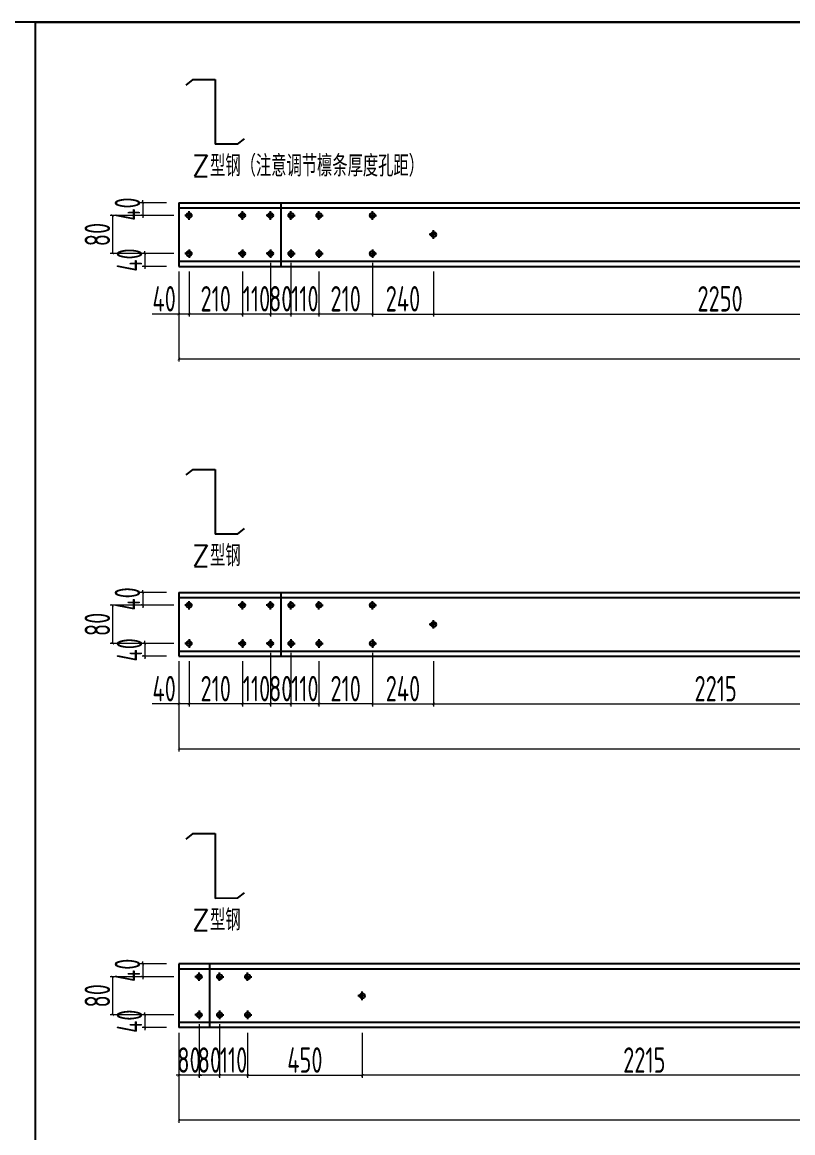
# Model space of a CAD drawing. Header units: millimetres. Extents: x 1471994 to 4527627, y -5186613 to -1927582.
# Drawn here: x 1522687 to 1525713, y -2001056 to -1996696 of the extents above; entities that cross this region are included whole.
import ezdxf

# ---------------------------------------------------------------- set-up
doc = ezdxf.new("R2010")
doc.units = ezdxf.units.MM
doc.header["$LTSCALE"] = 1000
doc.header["$PDMODE"] = 34
doc.linetypes.add('CENTER', pattern=[50.8, 31.75, -6.35, 6.35, -6.35])
doc.layers.add('轴线层', color=1, linetype='CENTER', lineweight=15)
doc.styles.add('hz', font='gbenor.shx', dxfattribs={"width": 0.75, "height": 100, "bigfont": 'gbcbig.shx'})
doc.styles.get("Standard").update_dxf_attribs({"font": 'txt', "bigfont": 'gbcbig.shx'})
doc.dimstyles.new('连接板标注3', dxfattribs={"dimscale": 100, "dimtxt": 0.8, "dimasz": 0.1, "dimexe": 0.1, "dimexo": 0.2, "dimgap": 0.1, "dimtad": 1, "dimtoh": 1, "dimdec": 0, "dimdsep": 46, "dimtxsty": 'hz', "dimblk": 'ARCHTICK', "dimcen": 3, "dimclrd": 7, "dimclre": 7, "dimclrt": 3, "dimadec": 0, "dimazin": 0, "dimtfac": 1, "dimtdec": 0, "dimtix": 1, "dimtmove": 0, "dimatfit": 3, "dimldrblk": 'ARCHTICK', "dimfxl": 0.1, "dimlwd": 13, "dimlwe": 13, "dimarcsym": 0})

# ---------------------------------------------------------------- blocks, each defined once
blk = doc.blocks.new('_ArchTick')
at = {"color": 0, "linetype": 'ByBlock', "const_width": 0.15}
blk.add_lwpolyline([(-0.5, -0.5), (0.5, 0.5)], dxfattribs=at)
blk = doc.blocks.new('*D1475')
at = {"color": 7, "lineweight": 13}
for p, q in [((1523662.1, -1997641.4), (1523662.1, -1997852)), ((1523742.1, -1997651.4), (1523742.1, -1997852)), ((1523742.1, -1997842), (1523662.1, -1997842))]:
    blk.add_line(p, q, dxfattribs=at)
at = {"layer": 'Defpoints', "color": 0}
for p in [(1523662.1, -1997621.4), (1523742.1, -1997631.4), (1523662.1, -1997842)]:
    blk.add_point(p, dxfattribs=at)
at = {"color": 7, "lineweight": 13, "xscale": 10, "yscale": 10, "zscale": 10, "rotation": 180}
blk.add_blockref('_ArchTick', (1523662.1, -1997842), dxfattribs=at)
at = {"color": 7, "lineweight": 13, "xscale": 10, "yscale": 10, "zscale": 10}
blk.add_blockref('_ArchTick', (1523742.1, -1997842), dxfattribs=at)
at = {"color": 3, "insert": (1523702.1, -1997782), "char_height": 100, "attachment_point": 5, "style": 'hz'}
blk.add_mtext('80', dxfattribs=at)
blk = doc.blocks.new('*D1476')
at = {"color": 7, "lineweight": 13}
for p, q in [((1524062.1, -1997641.4), (1524062.1, -1997852)), ((1524302.1, -1997674.8), (1524302.1, -1997852)), ((1524062.1, -1997842), (1524302.1, -1997842))]:
    blk.add_line(p, q, dxfattribs=at)
at = {"layer": 'Defpoints', "color": 0}
for p in [(1524062.1, -1997621.4), (1524302.1, -1997654.8), (1524302.1, -1997842)]:
    blk.add_point(p, dxfattribs=at)
at = {"color": 7, "lineweight": 13, "xscale": 10, "yscale": 10, "zscale": 10, "rotation": 180}
blk.add_blockref('_ArchTick', (1524062.1, -1997842), dxfattribs=at)
at = {"color": 7, "lineweight": 13, "xscale": 10, "yscale": 10, "zscale": 10}
blk.add_blockref('_ArchTick', (1524302.1, -1997842), dxfattribs=at)
at = {"color": 3, "insert": (1524182.1, -1997782), "char_height": 100, "attachment_point": 5, "style": 'hz'}
blk.add_mtext('240', dxfattribs=at)
blk = doc.blocks.new('*D1477')
at = {"color": 7, "lineweight": 13}
for p, q in [((1524302.1, -1997674.8), (1524302.1, -1997852)), ((1526552.1, -1997714.8), (1526552.1, -1997852)), ((1524302.1, -1997842), (1526552.1, -1997842))]:
    blk.add_line(p, q, dxfattribs=at)
at = {"layer": 'Defpoints', "color": 0}
for p in [(1524302.1, -1997654.8), (1526552.1, -1997694.8), (1526552.1, -1997842)]:
    blk.add_point(p, dxfattribs=at)
at = {"color": 7, "lineweight": 13, "xscale": 10, "yscale": 10, "zscale": 10, "rotation": 180}
blk.add_blockref('_ArchTick', (1524302.1, -1997842), dxfattribs=at)
at = {"color": 7, "lineweight": 13, "xscale": 10, "yscale": 10, "zscale": 10}
blk.add_blockref('_ArchTick', (1526552.1, -1997842), dxfattribs=at)
at = {"color": 3, "insert": (1525427.1, -1997782), "char_height": 100, "attachment_point": 5, "style": 'hz'}
blk.add_mtext('2250', dxfattribs=at)
blk = doc.blocks.new('*D1478')
at = {"color": 7, "lineweight": 13}
for p, q in [((1523302.1, -1997694.8), (1523302.1, -1998028.2)), ((1530102.1, -1997694.8), (1530102.1, -1998028.2)), ((1523302.1, -1998018.2), (1530102.1, -1998018.2))]:
    blk.add_line(p, q, dxfattribs=at)
at = {"layer": 'Defpoints', "color": 0}
for p in [(1523302.1, -1997674.8), (1530102.1, -1997674.8), (1530102.1, -1998018.2)]:
    blk.add_point(p, dxfattribs=at)
at = {"color": 7, "lineweight": 13, "xscale": 10, "yscale": 10, "zscale": 10, "rotation": 180}
blk.add_blockref('_ArchTick', (1523302.1, -1998018.2), dxfattribs=at)
at = {"color": 7, "lineweight": 13, "xscale": 10, "yscale": 10, "zscale": 10}
blk.add_blockref('_ArchTick', (1530102.1, -1998018.2), dxfattribs=at)
at = {"color": 3, "insert": (1526702.1, -1997958.2), "char_height": 100, "attachment_point": 5, "style": 'hz'}
blk.add_mtext('6800', dxfattribs=at)
blk = doc.blocks.new('*D1479')
at = {"color": 7, "lineweight": 13}
for p, q in [((1523253.7, -1997404.8), (1523150.5, -1997404.8)), ((1523160.5, -1997404.8), (1523160.5, -1997394.8)), ((1523160.5, -1997404.8), (1523160.5, -1997454.8)), ((1523282.1, -1997454.8), (1523150.5, -1997454.8)), ((1523160.5, -1997454.8), (1523160.5, -1997464.8))]:
    blk.add_line(p, q, dxfattribs=at)
at = {"layer": 'Defpoints', "color": 0}
for p in [(1523273.7, -1997404.8), (1523160.5, -1997454.8), (1523302.1, -1997454.8)]:
    blk.add_point(p, dxfattribs=at)
at = {"color": 7, "lineweight": 13, "xscale": 10, "yscale": 10, "zscale": 10}
for p, rotation in [((1523160.5, -1997404.8), 270), ((1523160.5, -1997454.8), 90)]:
    blk.add_blockref('_ArchTick', p, dxfattribs=dict(at, rotation=rotation))
at = {"color": 3, "insert": (1523100.5, -1997429.8), "char_height": 100, "attachment_point": 5, "rotation": 90, "style": 'hz'}
blk.add_mtext('40', dxfattribs=at)
blk = doc.blocks.new('*D1480')
at = {"color": 7, "lineweight": 13}
for p, q in [((1523282.1, -1997454.8), (1523032.3, -1997454.8)), ((1523042.3, -1997454.8), (1523042.3, -1997604.8)), ((1523282.1, -1997604.8), (1523032.3, -1997604.8))]:
    blk.add_line(p, q, dxfattribs=at)
at = {"layer": 'Defpoints', "color": 0}
for p in [(1523302.1, -1997454.8), (1523042.3, -1997604.8), (1523302.1, -1997604.8)]:
    blk.add_point(p, dxfattribs=at)
at = {"color": 7, "lineweight": 13, "xscale": 10, "yscale": 10, "zscale": 10}
for p, rotation in [((1523042.3, -1997454.8), 90), ((1523042.3, -1997604.8), 270)]:
    blk.add_blockref('_ArchTick', p, dxfattribs=dict(at, rotation=rotation))
at = {"color": 3, "insert": (1522982.3, -1997529.8), "char_height": 100, "attachment_point": 5, "rotation": 90, "style": 'hz'}
blk.add_mtext('80', dxfattribs=at)
blk = doc.blocks.new('*D1481')
at = {"color": 7, "lineweight": 13}
for p, q in [((1523168.4, -1997604.8), (1523168.4, -1997594.8)), ((1523282.1, -1997604.8), (1523158.4, -1997604.8)), ((1523168.4, -1997604.8), (1523168.4, -1997654.8)), ((1523253.7, -1997654.8), (1523158.4, -1997654.8)), ((1523168.4, -1997654.8), (1523168.4, -1997664.8))]:
    blk.add_line(p, q, dxfattribs=at)
at = {"layer": 'Defpoints', "color": 0}
for p in [(1523302.1, -1997604.8), (1523168.4, -1997654.8), (1523273.7, -1997654.8)]:
    blk.add_point(p, dxfattribs=at)
at = {"color": 7, "lineweight": 13, "xscale": 10, "yscale": 10, "zscale": 10}
for p, rotation in [((1523168.4, -1997604.8), 270), ((1523168.4, -1997654.8), 90)]:
    blk.add_blockref('_ArchTick', p, dxfattribs=dict(at, rotation=rotation))
at = {"color": 3, "insert": (1523108.4, -1997629.8), "char_height": 100, "attachment_point": 5, "rotation": 90, "style": 'hz'}
blk.add_mtext('40', dxfattribs=at)
blk = doc.blocks.new('*D1484')
at = {"color": 7, "lineweight": 13}
for p, q in [((1523552.1, -1997674.8), (1523552.1, -1997852)), ((1523662.1, -1997691.4), (1523662.1, -1997852)), ((1523662.1, -1997842), (1523552.1, -1997842))]:
    blk.add_line(p, q, dxfattribs=at)
at = {"layer": 'Defpoints', "color": 0}
for p in [(1523552.1, -1997654.8), (1523662.1, -1997671.4), (1523552.1, -1997842)]:
    blk.add_point(p, dxfattribs=at)
at = {"color": 7, "lineweight": 13, "xscale": 10, "yscale": 10, "zscale": 10, "rotation": 180}
blk.add_blockref('_ArchTick', (1523552.1, -1997842), dxfattribs=at)
at = {"color": 7, "lineweight": 13, "xscale": 10, "yscale": 10, "zscale": 10}
blk.add_blockref('_ArchTick', (1523662.1, -1997842), dxfattribs=at)
at = {"color": 3, "insert": (1523607.1, -1997782), "char_height": 100, "attachment_point": 5, "style": 'hz'}
blk.add_mtext('110', dxfattribs=at)
blk = doc.blocks.new('*D1485')
at = {"color": 7, "lineweight": 13}
for p, q in [((1523302.1, -1997674.8), (1523302.1, -1997852)), ((1523342.1, -1997691.4), (1523342.1, -1997852)), ((1523302.1, -1997842), (1523197, -1997842)), ((1523342.1, -1997842), (1523302.1, -1997842))]:
    blk.add_line(p, q, dxfattribs=at)
at = {"layer": 'Defpoints', "color": 0}
for p in [(1523302.1, -1997654.8), (1523342.1, -1997671.4), (1523302.1, -1997842)]:
    blk.add_point(p, dxfattribs=at)
at = {"color": 7, "lineweight": 13, "xscale": 10, "yscale": 10, "zscale": 10, "rotation": 180}
blk.add_blockref('_ArchTick', (1523302.1, -1997842), dxfattribs=at)
at = {"color": 7, "lineweight": 13, "xscale": 10, "yscale": 10, "zscale": 10}
blk.add_blockref('_ArchTick', (1523342.1, -1997842), dxfattribs=at)
at = {"color": 3, "insert": (1523244.5, -1997782), "char_height": 100, "attachment_point": 5, "style": 'hz'}
blk.add_mtext('40', dxfattribs=at)
blk = doc.blocks.new('*D1486')
at = {"color": 7, "lineweight": 13}
for p, q in [((1523742.1, -1997641.4), (1523742.1, -1997852)), ((1523852.1, -1997674.8), (1523852.1, -1997852)), ((1523852.1, -1997842), (1523742.1, -1997842))]:
    blk.add_line(p, q, dxfattribs=at)
at = {"layer": 'Defpoints', "color": 0}
for p in [(1523742.1, -1997621.4), (1523852.1, -1997654.8), (1523742.1, -1997842)]:
    blk.add_point(p, dxfattribs=at)
at = {"color": 7, "lineweight": 13, "xscale": 10, "yscale": 10, "zscale": 10, "rotation": 180}
blk.add_blockref('_ArchTick', (1523742.1, -1997842), dxfattribs=at)
at = {"color": 7, "lineweight": 13, "xscale": 10, "yscale": 10, "zscale": 10}
blk.add_blockref('_ArchTick', (1523852.1, -1997842), dxfattribs=at)
at = {"color": 3, "insert": (1523797.1, -1997782), "char_height": 100, "attachment_point": 5, "style": 'hz'}
blk.add_mtext('110', dxfattribs=at)
blk = doc.blocks.new('*D1487')
at = {"color": 7, "lineweight": 13}
for p, q in [((1523342.1, -1997674.8), (1523342.1, -1997852)), ((1523552.1, -1997691.4), (1523552.1, -1997852)), ((1523552.1, -1997842), (1523342.1, -1997842))]:
    blk.add_line(p, q, dxfattribs=at)
at = {"layer": 'Defpoints', "color": 0}
for p in [(1523342.1, -1997654.8), (1523552.1, -1997671.4), (1523342.1, -1997842)]:
    blk.add_point(p, dxfattribs=at)
at = {"color": 7, "lineweight": 13, "xscale": 10, "yscale": 10, "zscale": 10, "rotation": 180}
blk.add_blockref('_ArchTick', (1523342.1, -1997842), dxfattribs=at)
at = {"color": 7, "lineweight": 13, "xscale": 10, "yscale": 10, "zscale": 10}
blk.add_blockref('_ArchTick', (1523552.1, -1997842), dxfattribs=at)
at = {"color": 3, "insert": (1523447.1, -1997782), "char_height": 100, "attachment_point": 5, "style": 'hz'}
blk.add_mtext('210', dxfattribs=at)
blk = doc.blocks.new('*D1488')
at = {"color": 7, "lineweight": 13}
for p, q in [((1523852.1, -1997674.8), (1523852.1, -1997852)), ((1524062.1, -1997691.4), (1524062.1, -1997852)), ((1524062.1, -1997842), (1523852.1, -1997842))]:
    blk.add_line(p, q, dxfattribs=at)
at = {"layer": 'Defpoints', "color": 0}
for p in [(1523852.1, -1997654.8), (1524062.1, -1997671.4), (1523852.1, -1997842)]:
    blk.add_point(p, dxfattribs=at)
at = {"color": 7, "lineweight": 13, "xscale": 10, "yscale": 10, "zscale": 10, "rotation": 180}
blk.add_blockref('_ArchTick', (1523852.1, -1997842), dxfattribs=at)
at = {"color": 7, "lineweight": 13, "xscale": 10, "yscale": 10, "zscale": 10}
blk.add_blockref('_ArchTick', (1524062.1, -1997842), dxfattribs=at)
at = {"color": 3, "insert": (1523957.1, -1997782), "char_height": 100, "attachment_point": 5, "style": 'hz'}
blk.add_mtext('210', dxfattribs=at)
blk = doc.blocks.new('*D1503')
at = {"color": 7, "lineweight": 13}
for p, q in [((1523662.1, -1999172.1), (1523662.1, -1999382.6)), ((1523742.1, -1999182.1), (1523742.1, -1999382.6)), ((1523742.1, -1999372.6), (1523662.1, -1999372.6))]:
    blk.add_line(p, q, dxfattribs=at)
at = {"layer": 'Defpoints', "color": 0}
for p in [(1523662.1, -1999152.1), (1523742.1, -1999162.1), (1523662.1, -1999372.6)]:
    blk.add_point(p, dxfattribs=at)
at = {"color": 7, "lineweight": 13, "xscale": 10, "yscale": 10, "zscale": 10, "rotation": 180}
blk.add_blockref('_ArchTick', (1523662.1, -1999372.6), dxfattribs=at)
at = {"color": 7, "lineweight": 13, "xscale": 10, "yscale": 10, "zscale": 10}
blk.add_blockref('_ArchTick', (1523742.1, -1999372.6), dxfattribs=at)
at = {"color": 3, "insert": (1523702.1, -1999312.6), "char_height": 100, "attachment_point": 5, "style": 'hz'}
blk.add_mtext('80', dxfattribs=at)
blk = doc.blocks.new('*D1504')
at = {"color": 7, "lineweight": 13}
for p, q in [((1524062.1, -1999172.1), (1524062.1, -1999382.6)), ((1524302.1, -1999205.4), (1524302.1, -1999382.6)), ((1524062.1, -1999372.6), (1524302.1, -1999372.6))]:
    blk.add_line(p, q, dxfattribs=at)
at = {"layer": 'Defpoints', "color": 0}
for p in [(1524062.1, -1999152.1), (1524302.1, -1999185.4), (1524302.1, -1999372.6)]:
    blk.add_point(p, dxfattribs=at)
at = {"color": 7, "lineweight": 13, "xscale": 10, "yscale": 10, "zscale": 10, "rotation": 180}
blk.add_blockref('_ArchTick', (1524062.1, -1999372.6), dxfattribs=at)
at = {"color": 7, "lineweight": 13, "xscale": 10, "yscale": 10, "zscale": 10}
blk.add_blockref('_ArchTick', (1524302.1, -1999372.6), dxfattribs=at)
at = {"color": 3, "insert": (1524182.1, -1999312.6), "char_height": 100, "attachment_point": 5, "style": 'hz'}
blk.add_mtext('240', dxfattribs=at)
blk = doc.blocks.new('*D1505')
at = {"color": 7, "lineweight": 13}
for p, q in [((1524302.1, -1999205.4), (1524302.1, -1999382.6)), ((1526517.1, -1999245.4), (1526517.1, -1999382.6)), ((1524302.1, -1999372.6), (1526517.1, -1999372.6))]:
    blk.add_line(p, q, dxfattribs=at)
at = {"layer": 'Defpoints', "color": 0}
for p in [(1524302.1, -1999185.4), (1526517.1, -1999225.4), (1526517.1, -1999372.6)]:
    blk.add_point(p, dxfattribs=at)
at = {"color": 7, "lineweight": 13, "xscale": 10, "yscale": 10, "zscale": 10, "rotation": 180}
blk.add_blockref('_ArchTick', (1524302.1, -1999372.6), dxfattribs=at)
at = {"color": 7, "lineweight": 13, "xscale": 10, "yscale": 10, "zscale": 10}
blk.add_blockref('_ArchTick', (1526517.1, -1999372.6), dxfattribs=at)
at = {"color": 3, "insert": (1525409.6, -1999312.6), "char_height": 100, "attachment_point": 5, "style": 'hz'}
blk.add_mtext('2215', dxfattribs=at)
blk = doc.blocks.new('*D1506')
at = {"color": 7, "lineweight": 13}
for p, q in [((1523302.1, -1999225.4), (1523302.1, -1999558.9)), ((1529692.1, -1999225.4), (1529692.1, -1999558.9)), ((1523302.1, -1999548.9), (1529692.1, -1999548.9))]:
    blk.add_line(p, q, dxfattribs=at)
at = {"layer": 'Defpoints', "color": 0}
for p in [(1523302.1, -1999205.4), (1529692.1, -1999205.4), (1529692.1, -1999548.9)]:
    blk.add_point(p, dxfattribs=at)
at = {"color": 7, "lineweight": 13, "xscale": 10, "yscale": 10, "zscale": 10, "rotation": 180}
blk.add_blockref('_ArchTick', (1523302.1, -1999548.9), dxfattribs=at)
at = {"color": 7, "lineweight": 13, "xscale": 10, "yscale": 10, "zscale": 10}
blk.add_blockref('_ArchTick', (1529692.1, -1999548.9), dxfattribs=at)
at = {"color": 3, "insert": (1526497.1, -1999488.9), "char_height": 100, "attachment_point": 5, "style": 'hz'}
blk.add_mtext('6390', dxfattribs=at)
blk = doc.blocks.new('*D1507')
at = {"color": 7, "lineweight": 13}
for p, q in [((1523253.7, -1998935.4), (1523150.5, -1998935.4)), ((1523160.5, -1998935.4), (1523160.5, -1998925.4)), ((1523160.5, -1998935.4), (1523160.5, -1998985.4)), ((1523282.1, -1998985.4), (1523150.5, -1998985.4)), ((1523160.5, -1998985.4), (1523160.5, -1998995.4))]:
    blk.add_line(p, q, dxfattribs=at)
at = {"layer": 'Defpoints', "color": 0}
for p in [(1523273.7, -1998935.4), (1523160.5, -1998985.4), (1523302.1, -1998985.4)]:
    blk.add_point(p, dxfattribs=at)
at = {"color": 7, "lineweight": 13, "xscale": 10, "yscale": 10, "zscale": 10}
for p, rotation in [((1523160.5, -1998935.4), 270), ((1523160.5, -1998985.4), 90)]:
    blk.add_blockref('_ArchTick', p, dxfattribs=dict(at, rotation=rotation))
at = {"color": 3, "insert": (1523100.5, -1998960.4), "char_height": 100, "attachment_point": 5, "rotation": 90, "style": 'hz'}
blk.add_mtext('40', dxfattribs=at)
blk = doc.blocks.new('*D1508')
at = {"color": 7, "lineweight": 13}
for p, q in [((1523282.1, -1998985.4), (1523032.3, -1998985.4)), ((1523042.3, -1998985.4), (1523042.3, -1999135.4)), ((1523282.1, -1999135.4), (1523032.3, -1999135.4))]:
    blk.add_line(p, q, dxfattribs=at)
at = {"layer": 'Defpoints', "color": 0}
for p in [(1523302.1, -1998985.4), (1523042.3, -1999135.4), (1523302.1, -1999135.4)]:
    blk.add_point(p, dxfattribs=at)
at = {"color": 7, "lineweight": 13, "xscale": 10, "yscale": 10, "zscale": 10}
for p, rotation in [((1523042.3, -1998985.4), 90), ((1523042.3, -1999135.4), 270)]:
    blk.add_blockref('_ArchTick', p, dxfattribs=dict(at, rotation=rotation))
at = {"color": 3, "insert": (1522982.3, -1999060.4), "char_height": 100, "attachment_point": 5, "rotation": 90, "style": 'hz'}
blk.add_mtext('80', dxfattribs=at)
blk = doc.blocks.new('*D1509')
at = {"color": 7, "lineweight": 13}
for p, q in [((1523282.1, -1999135.4), (1523158.4, -1999135.4)), ((1523168.4, -1999135.4), (1523168.4, -1999125.4)), ((1523168.4, -1999135.4), (1523168.4, -1999185.4)), ((1523253.7, -1999185.4), (1523158.4, -1999185.4)), ((1523168.4, -1999185.4), (1523168.4, -1999195.4))]:
    blk.add_line(p, q, dxfattribs=at)
at = {"layer": 'Defpoints', "color": 0}
for p in [(1523302.1, -1999135.4), (1523168.4, -1999185.4), (1523273.7, -1999185.4)]:
    blk.add_point(p, dxfattribs=at)
at = {"color": 7, "lineweight": 13, "xscale": 10, "yscale": 10, "zscale": 10}
for p, rotation in [((1523168.4, -1999135.4), 270), ((1523168.4, -1999185.4), 90)]:
    blk.add_blockref('_ArchTick', p, dxfattribs=dict(at, rotation=rotation))
at = {"color": 3, "insert": (1523108.4, -1999160.4), "char_height": 100, "attachment_point": 5, "rotation": 90, "style": 'hz'}
blk.add_mtext('40', dxfattribs=at)
blk = doc.blocks.new('*D1512')
at = {"color": 7, "lineweight": 13}
for p, q in [((1523552.1, -1999205.4), (1523552.1, -1999382.6)), ((1523662.1, -1999222.1), (1523662.1, -1999382.6)), ((1523662.1, -1999372.6), (1523552.1, -1999372.6))]:
    blk.add_line(p, q, dxfattribs=at)
at = {"layer": 'Defpoints', "color": 0}
for p in [(1523552.1, -1999185.4), (1523662.1, -1999202.1), (1523552.1, -1999372.6)]:
    blk.add_point(p, dxfattribs=at)
at = {"color": 7, "lineweight": 13, "xscale": 10, "yscale": 10, "zscale": 10, "rotation": 180}
blk.add_blockref('_ArchTick', (1523552.1, -1999372.6), dxfattribs=at)
at = {"color": 7, "lineweight": 13, "xscale": 10, "yscale": 10, "zscale": 10}
blk.add_blockref('_ArchTick', (1523662.1, -1999372.6), dxfattribs=at)
at = {"color": 3, "insert": (1523607.1, -1999312.6), "char_height": 100, "attachment_point": 5, "style": 'hz'}
blk.add_mtext('110', dxfattribs=at)
blk = doc.blocks.new('*D1513')
at = {"color": 7, "lineweight": 13}
for p, q in [((1523302.1, -1999205.4), (1523302.1, -1999382.6)), ((1523342.1, -1999222.1), (1523342.1, -1999382.6)), ((1523302.1, -1999372.6), (1523197, -1999372.6)), ((1523342.1, -1999372.6), (1523302.1, -1999372.6))]:
    blk.add_line(p, q, dxfattribs=at)
at = {"layer": 'Defpoints', "color": 0}
for p in [(1523302.1, -1999185.4), (1523342.1, -1999202.1), (1523302.1, -1999372.6)]:
    blk.add_point(p, dxfattribs=at)
at = {"color": 7, "lineweight": 13, "xscale": 10, "yscale": 10, "zscale": 10, "rotation": 180}
blk.add_blockref('_ArchTick', (1523302.1, -1999372.6), dxfattribs=at)
at = {"color": 7, "lineweight": 13, "xscale": 10, "yscale": 10, "zscale": 10}
blk.add_blockref('_ArchTick', (1523342.1, -1999372.6), dxfattribs=at)
at = {"color": 3, "insert": (1523244.5, -1999312.6), "char_height": 100, "attachment_point": 5, "style": 'hz'}
blk.add_mtext('40', dxfattribs=at)
blk = doc.blocks.new('*D1514')
at = {"color": 7, "lineweight": 13}
for p, q in [((1523742.1, -1999172.1), (1523742.1, -1999382.6)), ((1523852.1, -1999205.4), (1523852.1, -1999382.6)), ((1523852.1, -1999372.6), (1523742.1, -1999372.6))]:
    blk.add_line(p, q, dxfattribs=at)
at = {"layer": 'Defpoints', "color": 0}
for p in [(1523742.1, -1999152.1), (1523852.1, -1999185.4), (1523742.1, -1999372.6)]:
    blk.add_point(p, dxfattribs=at)
at = {"color": 7, "lineweight": 13, "xscale": 10, "yscale": 10, "zscale": 10, "rotation": 180}
blk.add_blockref('_ArchTick', (1523742.1, -1999372.6), dxfattribs=at)
at = {"color": 7, "lineweight": 13, "xscale": 10, "yscale": 10, "zscale": 10}
blk.add_blockref('_ArchTick', (1523852.1, -1999372.6), dxfattribs=at)
at = {"color": 3, "insert": (1523797.1, -1999312.6), "char_height": 100, "attachment_point": 5, "style": 'hz'}
blk.add_mtext('110', dxfattribs=at)
blk = doc.blocks.new('*D1515')
at = {"color": 7, "lineweight": 13}
for p, q in [((1523342.1, -1999205.4), (1523342.1, -1999382.6)), ((1523552.1, -1999222.1), (1523552.1, -1999382.6)), ((1523552.1, -1999372.6), (1523342.1, -1999372.6))]:
    blk.add_line(p, q, dxfattribs=at)
at = {"layer": 'Defpoints', "color": 0}
for p in [(1523342.1, -1999185.4), (1523552.1, -1999202.1), (1523342.1, -1999372.6)]:
    blk.add_point(p, dxfattribs=at)
at = {"color": 7, "lineweight": 13, "xscale": 10, "yscale": 10, "zscale": 10, "rotation": 180}
blk.add_blockref('_ArchTick', (1523342.1, -1999372.6), dxfattribs=at)
at = {"color": 7, "lineweight": 13, "xscale": 10, "yscale": 10, "zscale": 10}
blk.add_blockref('_ArchTick', (1523552.1, -1999372.6), dxfattribs=at)
at = {"color": 3, "insert": (1523447.1, -1999312.6), "char_height": 100, "attachment_point": 5, "style": 'hz'}
blk.add_mtext('210', dxfattribs=at)
blk = doc.blocks.new('*D1516')
at = {"color": 7, "lineweight": 13}
for p, q in [((1523852.1, -1999205.4), (1523852.1, -1999382.6)), ((1524062.1, -1999222.1), (1524062.1, -1999382.6)), ((1524062.1, -1999372.6), (1523852.1, -1999372.6))]:
    blk.add_line(p, q, dxfattribs=at)
at = {"layer": 'Defpoints', "color": 0}
for p in [(1523852.1, -1999185.4), (1524062.1, -1999202.1), (1523852.1, -1999372.6)]:
    blk.add_point(p, dxfattribs=at)
at = {"color": 7, "lineweight": 13, "xscale": 10, "yscale": 10, "zscale": 10, "rotation": 180}
blk.add_blockref('_ArchTick', (1523852.1, -1999372.6), dxfattribs=at)
at = {"color": 7, "lineweight": 13, "xscale": 10, "yscale": 10, "zscale": 10}
blk.add_blockref('_ArchTick', (1524062.1, -1999372.6), dxfattribs=at)
at = {"color": 3, "insert": (1523957.1, -1999312.6), "char_height": 100, "attachment_point": 5, "style": 'hz'}
blk.add_mtext('210', dxfattribs=at)
blk = doc.blocks.new('*D1527')
at = {"color": 7, "lineweight": 13}
for p, q in [((1523302.1, -2000683.6), (1523302.1, -2001017)), ((1529692.1, -2000683.6), (1529692.1, -2001017)), ((1529692.1, -2001007), (1523302.1, -2001007))]:
    blk.add_line(p, q, dxfattribs=at)
at = {"layer": 'Defpoints', "color": 0}
for p in [(1523302.1, -2000663.6), (1529692.1, -2000663.6), (1523302.1, -2001007)]:
    blk.add_point(p, dxfattribs=at)
at = {"color": 7, "lineweight": 13, "xscale": 10, "yscale": 10, "zscale": 10, "rotation": 180}
blk.add_blockref('_ArchTick', (1523302.1, -2001007), dxfattribs=at)
at = {"color": 7, "lineweight": 13, "xscale": 10, "yscale": 10, "zscale": 10}
blk.add_blockref('_ArchTick', (1529692.1, -2001007), dxfattribs=at)
at = {"color": 3, "insert": (1526497.1, -2000947), "char_height": 100, "attachment_point": 5, "style": 'hz'}
blk.add_mtext('6390', dxfattribs=at)
blk = doc.blocks.new('*D1529')
at = {"color": 7, "lineweight": 13}
for p, q in [((1526237.1, -2000630.3), (1526237.1, -2000840.8)), ((1524022.1, -2000703.6), (1524022.1, -2000840.8)), ((1526237.1, -2000830.8), (1524022.1, -2000830.8))]:
    blk.add_line(p, q, dxfattribs=at)
at = {"layer": 'Defpoints', "color": 0}
for p in [(1526237.1, -2000610.3), (1524022.1, -2000683.6), (1524022.1, -2000830.8)]:
    blk.add_point(p, dxfattribs=at)
at = {"color": 7, "lineweight": 13, "xscale": 10, "yscale": 10, "zscale": 10, "rotation": 180}
blk.add_blockref('_ArchTick', (1524022.1, -2000830.8), dxfattribs=at)
at = {"color": 7, "lineweight": 13, "xscale": 10, "yscale": 10, "zscale": 10}
blk.add_blockref('_ArchTick', (1526237.1, -2000830.8), dxfattribs=at)
at = {"color": 3, "insert": (1525129.6, -2000770.8), "char_height": 100, "attachment_point": 5, "style": 'hz'}
blk.add_mtext('2215', dxfattribs=at)
blk = doc.blocks.new('*D1535')
at = {"color": 7, "lineweight": 13}
for p, q in [((1523382.1, -2000630.3), (1523382.1, -2000840.8)), ((1523462.1, -2000640.3), (1523462.1, -2000840.8)), ((1523462.1, -2000830.8), (1523382.1, -2000830.8))]:
    blk.add_line(p, q, dxfattribs=at)
at = {"layer": 'Defpoints', "color": 0}
for p in [(1523382.1, -2000610.3), (1523462.1, -2000620.3), (1523382.1, -2000830.8)]:
    blk.add_point(p, dxfattribs=at)
at = {"color": 7, "lineweight": 13, "xscale": 10, "yscale": 10, "zscale": 10, "rotation": 180}
blk.add_blockref('_ArchTick', (1523382.1, -2000830.8), dxfattribs=at)
at = {"color": 7, "lineweight": 13, "xscale": 10, "yscale": 10, "zscale": 10}
blk.add_blockref('_ArchTick', (1523462.1, -2000830.8), dxfattribs=at)
at = {"color": 3, "insert": (1523422.1, -2000770.8), "char_height": 100, "attachment_point": 5, "style": 'hz'}
blk.add_mtext('80', dxfattribs=at)
blk = doc.blocks.new('*D1536')
at = {"color": 7, "lineweight": 13}
for p, q in [((1523572.1, -2000683.6), (1523572.1, -2000840.8)), ((1524022.1, -2000663.6), (1524022.1, -2000840.8)), ((1523572.1, -2000830.8), (1524022.1, -2000830.8))]:
    blk.add_line(p, q, dxfattribs=at)
at = {"layer": 'Defpoints', "color": 0}
for p in [(1524022.1, -2000643.6), (1523572.1, -2000663.6), (1524022.1, -2000830.8)]:
    blk.add_point(p, dxfattribs=at)
at = {"color": 7, "lineweight": 13, "xscale": 10, "yscale": 10, "zscale": 10, "rotation": 180}
blk.add_blockref('_ArchTick', (1523572.1, -2000830.8), dxfattribs=at)
at = {"color": 7, "lineweight": 13, "xscale": 10, "yscale": 10, "zscale": 10}
blk.add_blockref('_ArchTick', (1524022.1, -2000830.8), dxfattribs=at)
at = {"color": 3, "insert": (1523797.1, -2000770.8), "char_height": 100, "attachment_point": 5, "style": 'hz'}
blk.add_mtext('450', dxfattribs=at)
blk = doc.blocks.new('*D1537')
at = {"color": 7, "lineweight": 13}
for p, q in [((1523302.1, -2000663.6), (1523302.1, -2000840.8)), ((1523382.1, -2000680.3), (1523382.1, -2000840.8)), ((1523302.1, -2000830.8), (1523292.1, -2000830.8)), ((1523382.1, -2000830.8), (1523302.1, -2000830.8)), ((1523382.1, -2000830.8), (1523392.1, -2000830.8))]:
    blk.add_line(p, q, dxfattribs=at)
at = {"layer": 'Defpoints', "color": 0}
for p in [(1523302.1, -2000643.6), (1523382.1, -2000660.3), (1523302.1, -2000830.8)]:
    blk.add_point(p, dxfattribs=at)
at = {"color": 7, "lineweight": 13, "xscale": 10, "yscale": 10, "zscale": 10}
blk.add_blockref('_ArchTick', (1523302.1, -2000830.8), dxfattribs=at)
at = {"color": 7, "lineweight": 13, "xscale": 10, "yscale": 10, "zscale": 10, "rotation": 180}
blk.add_blockref('_ArchTick', (1523382.1, -2000830.8), dxfattribs=at)
at = {"color": 3, "insert": (1523342.1, -2000770.8), "char_height": 100, "attachment_point": 5, "style": 'hz'}
blk.add_mtext('80', dxfattribs=at)
blk = doc.blocks.new('*D1538')
at = {"color": 7, "lineweight": 13}
for p, q in [((1523462.1, -2000630.3), (1523462.1, -2000840.8)), ((1523572.1, -2000663.6), (1523572.1, -2000840.8)), ((1523572.1, -2000830.8), (1523462.1, -2000830.8))]:
    blk.add_line(p, q, dxfattribs=at)
at = {"layer": 'Defpoints', "color": 0}
for p in [(1523462.1, -2000610.3), (1523572.1, -2000643.6), (1523462.1, -2000830.8)]:
    blk.add_point(p, dxfattribs=at)
at = {"color": 7, "lineweight": 13, "xscale": 10, "yscale": 10, "zscale": 10, "rotation": 180}
blk.add_blockref('_ArchTick', (1523462.1, -2000830.8), dxfattribs=at)
at = {"color": 7, "lineweight": 13, "xscale": 10, "yscale": 10, "zscale": 10}
blk.add_blockref('_ArchTick', (1523572.1, -2000830.8), dxfattribs=at)
at = {"color": 3, "insert": (1523517.1, -2000770.8), "char_height": 100, "attachment_point": 5, "style": 'hz'}
blk.add_mtext('110', dxfattribs=at)
blk = doc.blocks.new('*D1541')
at = {"color": 7, "lineweight": 13}
for p, q in [((1523160.5, -2000393.6), (1523160.5, -2000383.6)), ((1523253.7, -2000393.6), (1523150.5, -2000393.6)), ((1523160.5, -2000393.6), (1523160.5, -2000443.6)), ((1523282.1, -2000443.6), (1523150.5, -2000443.6)), ((1523160.5, -2000443.6), (1523160.5, -2000453.6))]:
    blk.add_line(p, q, dxfattribs=at)
at = {"layer": 'Defpoints', "color": 0}
for p in [(1523273.7, -2000393.6), (1523160.5, -2000443.6), (1523302.1, -2000443.6)]:
    blk.add_point(p, dxfattribs=at)
at = {"color": 7, "lineweight": 13, "xscale": 10, "yscale": 10, "zscale": 10}
for p, rotation in [((1523160.5, -2000393.6), 270), ((1523160.5, -2000443.6), 90)]:
    blk.add_blockref('_ArchTick', p, dxfattribs=dict(at, rotation=rotation))
at = {"color": 3, "insert": (1523100.5, -2000418.6), "char_height": 100, "attachment_point": 5, "rotation": 90, "style": 'hz'}
blk.add_mtext('40', dxfattribs=at)
blk = doc.blocks.new('*D1542')
at = {"color": 7, "lineweight": 13}
for p, q in [((1523282.1, -2000443.6), (1523032.3, -2000443.6)), ((1523042.3, -2000443.6), (1523042.3, -2000593.6)), ((1523282.1, -2000593.6), (1523032.3, -2000593.6))]:
    blk.add_line(p, q, dxfattribs=at)
at = {"layer": 'Defpoints', "color": 0}
for p in [(1523302.1, -2000443.6), (1523042.3, -2000593.6), (1523302.1, -2000593.6)]:
    blk.add_point(p, dxfattribs=at)
at = {"color": 7, "lineweight": 13, "xscale": 10, "yscale": 10, "zscale": 10}
for p, rotation in [((1523042.3, -2000443.6), 90), ((1523042.3, -2000593.6), 270)]:
    blk.add_blockref('_ArchTick', p, dxfattribs=dict(at, rotation=rotation))
at = {"color": 3, "insert": (1522982.3, -2000518.6), "char_height": 100, "attachment_point": 5, "rotation": 90, "style": 'hz'}
blk.add_mtext('80', dxfattribs=at)
blk = doc.blocks.new('*D1543')
at = {"color": 7, "lineweight": 13}
for p, q in [((1523282.1, -2000593.6), (1523158.4, -2000593.6)), ((1523168.4, -2000593.6), (1523168.4, -2000583.6)), ((1523168.4, -2000593.6), (1523168.4, -2000643.6)), ((1523253.7, -2000643.6), (1523158.4, -2000643.6)), ((1523168.4, -2000643.6), (1523168.4, -2000653.6))]:
    blk.add_line(p, q, dxfattribs=at)
at = {"layer": 'Defpoints', "color": 0}
for p in [(1523302.1, -2000593.6), (1523168.4, -2000643.6), (1523273.7, -2000643.6)]:
    blk.add_point(p, dxfattribs=at)
at = {"color": 7, "lineweight": 13, "xscale": 10, "yscale": 10, "zscale": 10}
for p, rotation in [((1523168.4, -2000593.6), 270), ((1523168.4, -2000643.6), 90)]:
    blk.add_blockref('_ArchTick', p, dxfattribs=dict(at, rotation=rotation))
at = {"color": 3, "insert": (1523108.4, -2000618.6), "char_height": 100, "attachment_point": 5, "rotation": 90, "style": 'hz'}
blk.add_mtext('40', dxfattribs=at)

msp = doc.modelspace()

# ---------------------------------------------------------------- linework, layer by layer
for p, q in [((1523357.3, -1996921.4), (1523329.3, -1996942.8)), ((1523357.3, -1996921.4), (1523444.3, -1996921.4)), ((1523444.3, -1996921.4), (1523444.3, -1997175.5)), ((1523531.9, -1997175.1), (1523559.8, -1997153.6)), ((1523531.9, -1997175.1), (1523444.9, -1997175.5)), ((1523302.1, -1997404.8), (1523302.1, -1997654.8)), ((1523302.1, -1997404.8), (1527202.1, -1997404.8)), ((1523702.1, -1997404.8), (1523702.1, -1997654.8)), ((1523302.1, -1997424.8), (1527202.1, -1997424.8)), ((1523353.7, -1997454.8), (1523325.4, -1997454.8)), ((1523342.1, -1997471.4), (1523342.1, -1997438.1)), ((1523563.7, -1997454.8), (1523535.4, -1997454.8)), ((1523552.1, -1997471.4), (1523552.1, -1997438.1)), ((1523673.7, -1997454.8), (1523645.4, -1997454.8)), ((1523662.1, -1997471.4), (1523662.1, -1997438.1)), ((1523730.4, -1997454.8), (1523758.7, -1997454.8)), ((1523742.1, -1997471.4), (1523742.1, -1997438.1)), ((1523840.4, -1997454.8), (1523868.7, -1997454.8)), ((1523852.1, -1997471.4), (1523852.1, -1997438.1)), ((1524050.4, -1997454.8), (1524078.7, -1997454.8)), ((1524062.1, -1997471.4), (1524062.1, -1997438.1)), ((1524313.7, -1997529.8), (1524285.4, -1997529.8)), ((1524302.1, -1997546.4), (1524302.1, -1997513.1)), ((1523342.1, -1997588.1), (1523342.1, -1997621.4)), ((1523552.1, -1997588.1), (1523552.1, -1997621.4)), ((1523662.1, -1997588.1), (1523662.1, -1997621.4)), ((1523742.1, -1997588.1), (1523742.1, -1997621.4)), ((1523852.1, -1997588.1), (1523852.1, -1997621.4)), ((1524062.1, -1997588.1), (1524062.1, -1997621.4)), ((1523302.1, -1997634.8), (1525353.8, -1997634.8)), ((1523353.7, -1997604.8), (1523325.4, -1997604.8)), ((1523563.7, -1997604.8), (1523535.4, -1997604.8)), ((1523673.7, -1997604.8), (1523645.4, -1997604.8)), ((1523730.4, -1997604.8), (1523758.7, -1997604.8)), ((1523840.4, -1997604.8), (1523868.7, -1997604.8)), ((1524050.4, -1997604.8), (1524078.7, -1997604.8)), ((1525353.8, -1997634.8), (1527202.1, -1997634.8)), ((1523302.1, -1997654.8), (1525353.8, -1997654.8)), ((1523302.1, -1997654.8), (1525353.8, -1997654.8)), ((1523302.1, -1997654.8), (1527202.1, -1997654.8)), ((1525353.8, -1997654.8), (1527202.1, -1997654.8)), ((1525353.8, -1997654.8), (1527202.1, -1997654.8)), ((1523357.3, -1998452.1), (1523329.3, -1998473.4)), ((1523357.3, -1998452.1), (1523444.3, -1998452.1)), ((1523444.3, -1998452.1), (1523444.3, -1998706.1)), ((1523531.9, -1998705.7), (1523559.8, -1998684.2)), ((1523531.9, -1998705.7), (1523444.9, -1998706.1)), ((1523302.1, -1998935.4), (1523302.1, -1999185.4)), ((1523302.1, -1998935.4), (1527202.1, -1998935.4)), ((1523702.1, -1998935.4), (1523702.1, -1999185.4)), ((1523302.1, -1998955.4), (1527202.1, -1998955.4)), ((1523353.7, -1998985.4), (1523325.4, -1998985.4)), ((1523342.1, -1999002.1), (1523342.1, -1998968.7)), ((1523563.7, -1998985.4), (1523535.4, -1998985.4)), ((1523552.1, -1999002.1), (1523552.1, -1998968.7)), ((1523673.7, -1998985.4), (1523645.4, -1998985.4)), ((1523662.1, -1999002.1), (1523662.1, -1998968.7)), ((1523730.4, -1998985.4), (1523758.7, -1998985.4)), ((1523742.1, -1999002.1), (1523742.1, -1998968.7)), ((1523840.4, -1998985.4), (1523868.7, -1998985.4)), ((1523852.1, -1999002.1), (1523852.1, -1998968.7)), ((1524050.4, -1998985.4), (1524078.7, -1998985.4)), ((1524062.1, -1999002.1), (1524062.1, -1998968.7)), ((1524313.7, -1999060.4), (1524285.4, -1999060.4)), ((1524302.1, -1999077.1), (1524302.1, -1999043.7)), ((1523342.1, -1999118.7), (1523342.1, -1999152.1)), ((1523552.1, -1999118.7), (1523552.1, -1999152.1)), ((1523662.1, -1999118.7), (1523662.1, -1999152.1)), ((1523742.1, -1999118.7), (1523742.1, -1999152.1)), ((1523852.1, -1999118.7), (1523852.1, -1999152.1)), ((1524062.1, -1999118.7), (1524062.1, -1999152.1)), ((1523353.7, -1999135.4), (1523325.4, -1999135.4)), ((1523563.7, -1999135.4), (1523535.4, -1999135.4)), ((1523673.7, -1999135.4), (1523645.4, -1999135.4)), ((1523730.4, -1999135.4), (1523758.7, -1999135.4)), ((1523840.4, -1999135.4), (1523868.7, -1999135.4)), ((1524050.4, -1999135.4), (1524078.7, -1999135.4)), ((1523302.1, -1999165.4), (1525353.8, -1999165.4)), ((1523302.1, -1999185.4), (1525353.8, -1999185.4)), ((1523302.1, -1999185.4), (1525353.8, -1999185.4)), ((1523302.1, -1999185.4), (1527202.1, -1999185.4)), ((1525353.8, -1999165.4), (1527202.1, -1999165.4)), ((1525353.8, -1999185.4), (1527202.1, -1999185.4)), ((1525353.8, -1999185.4), (1527202.1, -1999185.4)), ((1523357.3, -1999882), (1523329.3, -1999903.4)), ((1523357.3, -1999882), (1523444.3, -1999882)), ((1523444.3, -1999882), (1523444.3, -2000136.1)), ((1523531.9, -2000135.7), (1523559.8, -2000114.2)), ((1523531.9, -2000135.7), (1523444.9, -2000136.1)), ((1525792.1, -2000393.6), (1523302.1, -2000393.6)), ((1523302.1, -2000393.6), (1523302.1, -2000643.6)), ((1525792.1, -2000413.6), (1523302.1, -2000413.6)), ((1523382.1, -2000460.3), (1523382.1, -2000426.9)), ((1523422.1, -2000393.6), (1523422.1, -2000643.6)), ((1523422.1, -2000393.6), (1523422.1, -2000643.6)), ((1523462.1, -2000460.3), (1523462.1, -2000426.9)), ((1523572.1, -2000460.3), (1523572.1, -2000426.9)), ((1523393.7, -2000443.6), (1523365.4, -2000443.6)), ((1523450.4, -2000443.6), (1523478.7, -2000443.6)), ((1523560.4, -2000443.6), (1523588.7, -2000443.6)), ((1524022.1, -2000535.3), (1524022.1, -2000501.9)), ((1524033.7, -2000518.6), (1524005.4, -2000518.6)), ((1523393.7, -2000593.6), (1523365.4, -2000593.6)), ((1523382.1, -2000576.9), (1523382.1, -2000610.3)), ((1523450.4, -2000593.6), (1523478.7, -2000593.6)), ((1523462.1, -2000576.9), (1523462.1, -2000610.3)), ((1523560.4, -2000593.6), (1523588.7, -2000593.6)), ((1523572.1, -2000576.9), (1523572.1, -2000610.3)), ((1525792.1, -2000623.6), (1523302.1, -2000623.6)), ((1525792.1, -2000643.6), (1523302.1, -2000643.6)), ((1525792.1, -2000643.6), (1523302.1, -2000643.6)), ((1525792.1, -2000643.6), (1523302.1, -2000643.6))]:
    msp.add_line(p, q)
for points in [[(1530486.1, -1996696.1), (1518709.1, -1996696.1), (1518709.1, -2024805), (1530486.1, -2024805)], [(1522739.8, -1996696.1), (1530486.1, -1996696.1), (1530486.1, -2002086.4), (1522739.8, -2002086.4)]]:
    msp.add_lwpolyline(points, close=True)
for centre in [(1523342.1, -1997454.8), (1523552.1, -1997454.8), (1523662.1, -1997454.8), (1523742.1, -1997454.8), (1523852.1, -1997454.8), (1524062.1, -1997454.8), (1524302.1, -1997529.8), (1523342.1, -1997604.8), (1523552.1, -1997604.8), (1523662.1, -1997604.8), (1523742.1, -1997604.8), (1523852.1, -1997604.8), (1524062.1, -1997604.8), (1523342.1, -1998985.4), (1523552.1, -1998985.4), (1523662.1, -1998985.4), (1523742.1, -1998985.4), (1523852.1, -1998985.4), (1524062.1, -1998985.4), (1524302.1, -1999060.4), (1523342.1, -1999135.4), (1523552.1, -1999135.4), (1523662.1, -1999135.4), (1523742.1, -1999135.4), (1523852.1, -1999135.4), (1524062.1, -1999135.4), (1523382.1, -2000443.6), (1523462.1, -2000443.6), (1523572.1, -2000443.6), (1524022.1, -2000518.6), (1523382.1, -2000593.6), (1523462.1, -2000593.6), (1523572.1, -2000593.6)]:
    msp.add_circle(centre, 10)

# ---------------------------------------------------------------- texts
at = {"layer": '轴线层', "color": 4, "linetype": 'ByBlock', "attachment_point": 1}
for s, insert, char_height in [('Z型钢（注意调节檩条厚度孔距）', (1523353.3, -1997218.6), 83.333), ('Z型钢', (1523353.3, -1998749.2), 83.33), ('Z型钢', (1523353.3, -2000179.2), 83.33)]:
    msp.add_mtext_dynamic_manual_height_columns(s, width=1506.743, gutter_width=12.5, heights=[336], dxfattribs=dict(at, insert=insert, char_height=char_height))

# ---------------------------------------------------------------- dimensions: what is measured, and where the dimension line sits
for base, p1, p2, picture, middle in [((1523160.5, -1997454.8), (1523273.7, -1997404.8), (1523302.1, -1997454.8), '*D1479', (1523100.5, -1997429.8)), ((1523168.4, -1997654.8), (1523302.1, -1997604.8), (1523273.7, -1997654.8), '*D1481', (1523108.4, -1997629.8)), ((1523160.5, -1998985.4), (1523273.7, -1998935.4), (1523302.1, -1998985.4), '*D1507', (1523100.5, -1998960.4)), ((1523168.4, -1999185.4), (1523302.1, -1999135.4), (1523273.7, -1999185.4), '*D1509', (1523108.4, -1999160.4)), ((1523160.5, -2000443.6), (1523273.7, -2000393.6), (1523302.1, -2000443.6), '*D1541', (1523100.5, -2000418.6)), ((1523168.4, -2000643.6), (1523302.1, -2000593.6), (1523273.7, -2000643.6), '*D1543', (1523108.4, -2000618.6))]:
    dim = msp.add_linear_dim(base=base, p1=p1, p2=p2, angle=90, text='40', dimstyle='连接板标注3')
    dim.commit()
    dim.dimension.update_dxf_attribs({"geometry": picture, "text_midpoint": middle})
for base, p1, p2, picture, middle in [((1523042.3, -1997604.8), (1523302.1, -1997454.8), (1523302.1, -1997604.8), '*D1480', (1523042.3, -1997529.8)), ((1523042.3, -1999135.4), (1523302.1, -1998985.4), (1523302.1, -1999135.4), '*D1508', (1523042.3, -1999060.4)), ((1523042.3, -2000593.6), (1523302.1, -2000443.6), (1523302.1, -2000593.6), '*D1542', (1523042.3, -2000518.6))]:
    dim = msp.add_linear_dim(base=base, p1=p1, p2=p2, angle=90, text='80', dimstyle='连接板标注3')
    dim.commit()
    dim.dimension.update_dxf_attribs({"geometry": picture, "text_midpoint": middle, "dimtype": 160})
for base, p1, p2, picture, middle in [((1523662.1, -1997842), (1523742.1, -1997631.4), (1523662.1, -1997621.4), '*D1475', (1523702.1, -1997842)), ((1523662.1, -1999372.6), (1523742.1, -1999162.1), (1523662.1, -1999152.1), '*D1503', (1523702.1, -1999372.6)), ((1523382.1, -2000830.8), (1523462.1, -2000620.3), (1523382.1, -2000610.3), '*D1535', (1523422.1, -2000830.8))]:
    dim = msp.add_linear_dim(base=base, p1=p1, p2=p2, dimstyle='连接板标注3')
    dim.commit()
    dim.dimension.update_dxf_attribs({"geometry": picture, "text_midpoint": middle, "dimtype": 160})
for base, p1, p2, picture, middle in [((1523742.1, -1997842), (1523852.1, -1997654.8), (1523742.1, -1997621.4), '*D1486', (1523797.1, -1997782)), ((1523342.1, -1997842), (1523552.1, -1997671.4), (1523342.1, -1997654.8), '*D1487', (1523447.1, -1997782)), ((1523552.1, -1997842), (1523662.1, -1997671.4), (1523552.1, -1997654.8), '*D1484', (1523607.1, -1997782)), ((1523852.1, -1997842), (1524062.1, -1997671.4), (1523852.1, -1997654.8), '*D1488', (1523957.1, -1997782)), ((1523742.1, -1999372.6), (1523852.1, -1999185.4), (1523742.1, -1999152.1), '*D1514', (1523797.1, -1999312.6)), ((1523342.1, -1999372.6), (1523552.1, -1999202.1), (1523342.1, -1999185.4), '*D1515', (1523447.1, -1999312.6)), ((1523552.1, -1999372.6), (1523662.1, -1999202.1), (1523552.1, -1999185.4), '*D1512', (1523607.1, -1999312.6)), ((1523852.1, -1999372.6), (1524062.1, -1999202.1), (1523852.1, -1999185.4), '*D1516', (1523957.1, -1999312.6)), ((1523302.1, -2000830.8), (1523382.1, -2000660.3), (1523302.1, -2000643.6), '*D1537', (1523342.1, -2000770.8)), ((1523462.1, -2000830.8), (1523572.1, -2000643.6), (1523462.1, -2000610.3), '*D1538', (1523517.1, -2000770.8)), ((1524022.1, -2000830.8), (1526237.1, -2000610.3), (1524022.1, -2000683.6), '*D1529', (1525129.6, -2000770.8)), ((1523302.1, -2001007), (1529692.1, -2000663.6), (1523302.1, -2000663.6), '*D1527', (1526497.1, -2000947))]:
    dim = msp.add_linear_dim(base=base, p1=p1, p2=p2, angle=180, dimstyle='连接板标注3')
    dim.commit()
    dim.dimension.update_dxf_attribs({"geometry": picture, "text_midpoint": middle})
for base, p1, p2, picture, middle in [((1524302.1, -1997842), (1524062.1, -1997621.4), (1524302.1, -1997654.8), '*D1476', (1524182.1, -1997782)), ((1530102.1, -1998018.2), (1523302.1, -1997674.8), (1530102.1, -1997674.8), '*D1478', (1526702.1, -1997958.2)), ((1526552.1, -1997842), (1524302.1, -1997654.8), (1526552.1, -1997694.8), '*D1477', (1525427.1, -1997782)), ((1524302.1, -1999372.6), (1524062.1, -1999152.1), (1524302.1, -1999185.4), '*D1504', (1524182.1, -1999312.6)), ((1529692.1, -1999548.9), (1523302.1, -1999205.4), (1529692.1, -1999205.4), '*D1506', (1526497.1, -1999488.9)), ((1526517.1, -1999372.6), (1524302.1, -1999185.4), (1526517.1, -1999225.4), '*D1505', (1525409.6, -1999312.6)), ((1524022.1, -2000830.8), (1523572.1, -2000663.6), (1524022.1, -2000643.6), '*D1536', (1523797.1, -2000770.8))]:
    dim = msp.add_linear_dim(base=base, p1=p1, p2=p2, dimstyle='连接板标注3')
    dim.commit()
    dim.dimension.update_dxf_attribs({"geometry": picture, "text_midpoint": middle})
for base, p1, p2, picture, middle in [((1523302.1, -1997842), (1523342.1, -1997671.4), (1523302.1, -1997654.8), '*D1485', (1523244.5, -1997842)), ((1523302.1, -1999372.6), (1523342.1, -1999202.1), (1523302.1, -1999185.4), '*D1513', (1523244.5, -1999372.6))]:
    dim = msp.add_linear_dim(base=base, p1=p1, p2=p2, angle=180, dimstyle='连接板标注3')
    dim.commit()
    dim.dimension.update_dxf_attribs({"geometry": picture, "text_midpoint": middle, "dimtype": 160})

doc.saveas('drawing.dxf')
